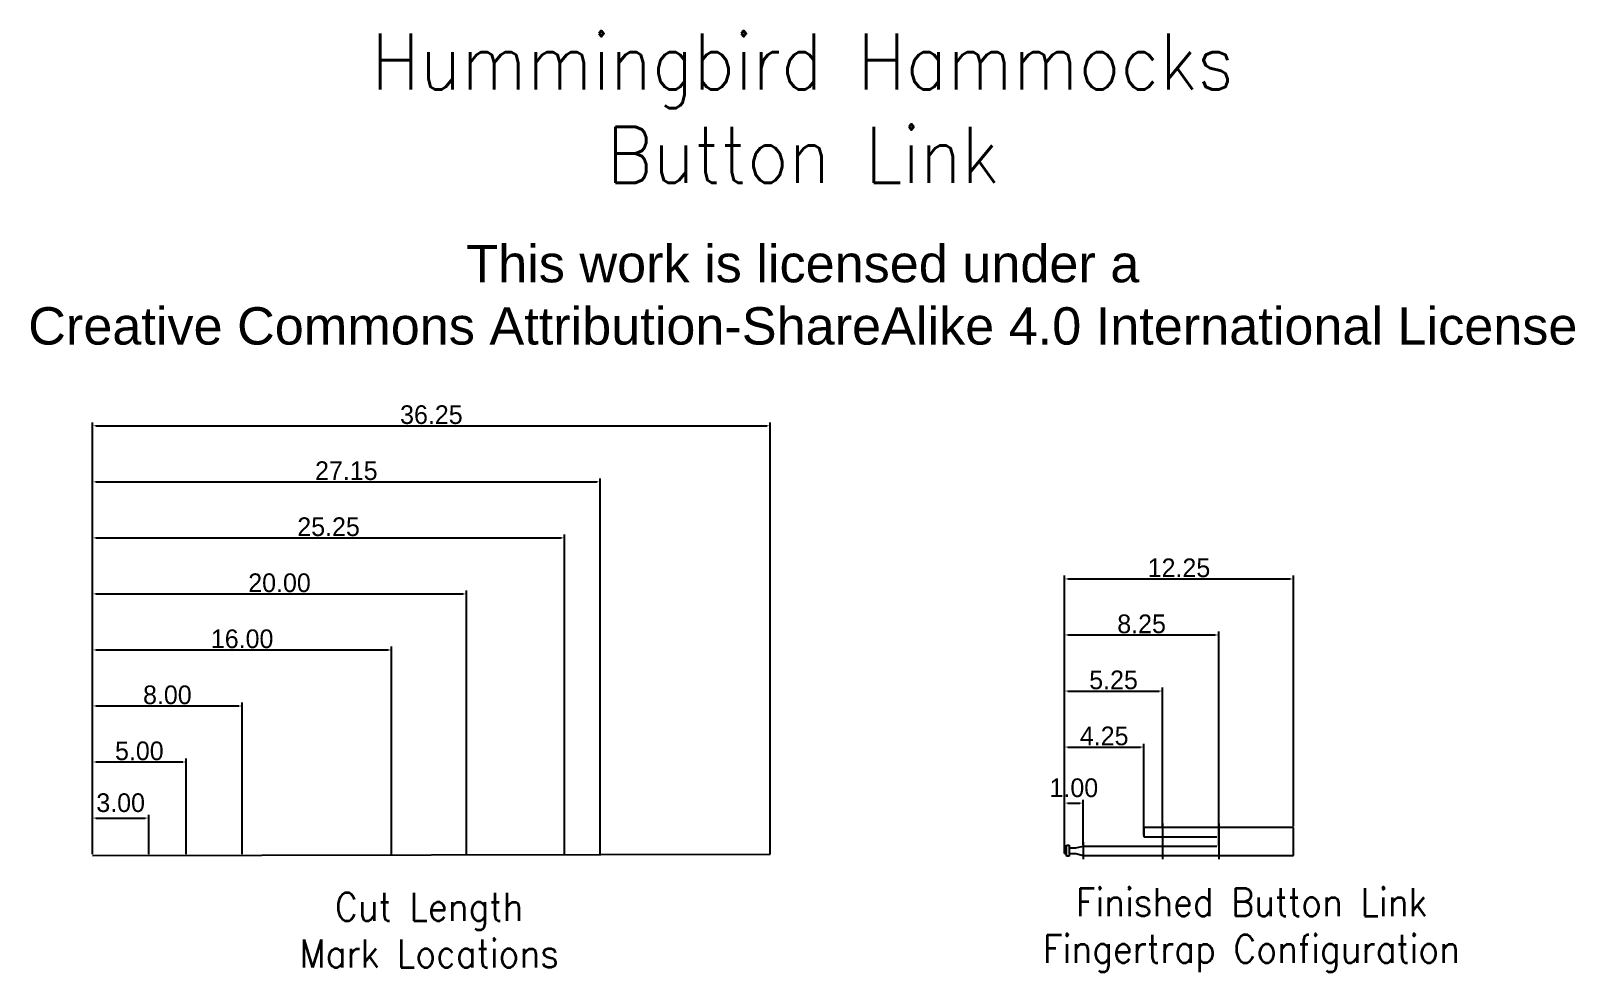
# Model space of a CAD drawing. Extents: x 8.7 to 91.3, y 23.7 to 74.1.
import ezdxf

# ---------------------------------------------------------------- set-up
doc = ezdxf.new("R2010")
doc.units = 0
doc.layers.get('0').update_dxf_attribs({"true_color": 0xffffff})
doc.layers.get('Defpoints').update_dxf_attribs({"true_color": 0xffffff})
for name, color, linetype, true_color in [('Dimensions', 4, 'Continuous', 0x00ffff), ('Finished Extension', 7, 'Continuous', 0xffffff), ('Spectra Cut Length', 1, 'Continuous', 0xff0000)]:
    doc.layers.add(name, color=color, linetype=linetype, true_color=true_color)
doc.styles.add('QCADDimTextStyle', font='txt')
doc.styles.add('textstyle11', font='Standard')
doc.styles.add('textstyle12', font='Standard')
doc.styles.add('textstyle13', font='Standard')
doc.styles.add('textstyle14', font='Standard')
doc.dimstyles.new('QCADDimStyle', dxfattribs={"dimtxt": 1, "dimasz": 0.18, "dimexe": 0.18, "dimexo": 0.0625, "dimgap": 0.09, "dimtad": 1, "dimtoh": 1, "dimdec": 4, "dimzin": 0, "dimdsep": 46, "dimtxsty": 'QCADDimTextStyle', "dimcen": 0.09, "dimadec": 0, "dimazin": 0, "dimtfac": 1, "dimtdec": 4, "dimtofl": 0, "dimtmove": 0, "dimatfit": 3, "dimfxl": 1, "dimtolj": 1, "dimtzin": 0, "dimarcsym": 0})

# ---------------------------------------------------------------- blocks, each defined once
blk = doc.blocks.new('*D1')
at = {"layer": 'Defpoints', "color": 0}
for p in [(15, 32), (12, 30), (15, 30)]:
    blk.add_point(p, dxfattribs=at)
at = {"layer": 'Dimensions', "color": 0, "lineweight": -2}
for p, q in [((12, 30.0625), (12, 32.18)), ((12.18, 32), (14.82, 32)), ((15, 30.0625), (15, 32.18))]:
    blk.add_line(p, q, dxfattribs=at)
at = {"layer": 'Dimensions', "color": 0}
for points in [[(12.18, 32.03), (12.18, 31.97), (12, 32)], [(14.82, 31.97), (14.82, 32.03), (15, 32)]]:
    blk.add_solid(points, dxfattribs=at)
at = {"layer": 'Dimensions', "color": 0, "insert": (13.5, 32.815), "char_height": 1, "attachment_point": 5, "style": 'QCADDimTextStyle'}
blk.add_mtext('\\A1;3.00', dxfattribs=at)
blk = doc.blocks.new('*D2')
at = {"layer": 'Defpoints', "color": 0}
for p in [(20, 38), (12, 30), (20, 30)]:
    blk.add_point(p, dxfattribs=at)
at = {"layer": 'Dimensions', "color": 0, "lineweight": -2}
for p, q in [((12, 30.0625), (12, 38.18)), ((20, 30.0625), (20, 38.18)), ((12.18, 38), (19.82, 38))]:
    blk.add_line(p, q, dxfattribs=at)
at = {"layer": 'Dimensions', "color": 0}
for points in [[(12.18, 38.03), (12.18, 37.97), (12, 38)], [(19.82, 37.97), (19.82, 38.03), (20, 38)]]:
    blk.add_solid(points, dxfattribs=at)
at = {"layer": 'Dimensions', "color": 0, "insert": (16, 38.59), "char_height": 1, "attachment_point": 5, "style": 'QCADDimTextStyle'}
blk.add_mtext('\\A1;8.00', dxfattribs=at)
blk = doc.blocks.new('*D3')
at = {"layer": 'Defpoints', "color": 0}
for p in [(28, 41), (12, 30), (28, 30)]:
    blk.add_point(p, dxfattribs=at)
at = {"layer": 'Dimensions', "color": 0, "lineweight": -2}
for p, q in [((12, 30.0625), (12, 41.18)), ((12.18, 41), (27.82, 41)), ((28, 30.0625), (28, 41.18))]:
    blk.add_line(p, q, dxfattribs=at)
at = {"layer": 'Dimensions', "color": 0}
for points in [[(12.18, 41.03), (12.18, 40.97), (12, 41)], [(27.82, 40.97), (27.82, 41.03), (28, 41)]]:
    blk.add_solid(points, dxfattribs=at)
at = {"layer": 'Dimensions', "color": 0, "insert": (20, 41.59), "char_height": 1, "attachment_point": 5, "style": 'QCADDimTextStyle'}
blk.add_mtext('\\A1;16.00', dxfattribs=at)
blk = doc.blocks.new('*D4')
at = {"layer": 'Defpoints', "color": 0}
for p in [(32, 44), (12, 30.0625), (32, 30)]:
    blk.add_point(p, dxfattribs=at)
at = {"layer": 'Dimensions', "color": 0, "lineweight": -2}
for p, q in [((12, 30.125), (12, 44.18)), ((12.18, 44), (31.82, 44)), ((32, 30.0625), (32, 44.18))]:
    blk.add_line(p, q, dxfattribs=at)
at = {"layer": 'Dimensions', "color": 0}
for points in [[(12.18, 44.03), (12.18, 43.97), (12, 44)], [(31.82, 43.97), (31.82, 44.03), (32, 44)]]:
    blk.add_solid(points, dxfattribs=at)
at = {"layer": 'Dimensions', "color": 0, "insert": (22, 44.59), "char_height": 1, "attachment_point": 5, "style": 'QCADDimTextStyle'}
blk.add_mtext('\\A1;20.00', dxfattribs=at)
blk = doc.blocks.new('*D5')
at = {"layer": 'Defpoints', "color": 0}
for p in [(48.25, 53), (12, 30), (48.25, 30)]:
    blk.add_point(p, dxfattribs=at)
at = {"layer": 'Dimensions', "color": 0, "lineweight": -2}
for p, q in [((12, 30.0625), (12, 53.18)), ((12.18, 53), (48.07, 53)), ((48.25, 30.0625), (48.25, 53.18))]:
    blk.add_line(p, q, dxfattribs=at)
at = {"layer": 'Dimensions', "color": 0}
for points in [[(12.18, 53.03), (12.18, 52.97), (12, 53)], [(48.07, 52.97), (48.07, 53.03), (48.25, 53)]]:
    blk.add_solid(points, dxfattribs=at)
at = {"layer": 'Dimensions', "color": 0, "insert": (30.125, 53.59), "char_height": 1, "attachment_point": 5, "style": 'QCADDimTextStyle'}
blk.add_mtext('\\A1;36.25', dxfattribs=at)
blk = doc.blocks.new('*D6')
at = {"layer": 'Defpoints', "color": 0}
for p in [(39.15, 50), (12, 30), (39.15, 30)]:
    blk.add_point(p, dxfattribs=at)
at = {"layer": 'Dimensions', "color": 0, "lineweight": -2}
for p, q in [((12, 30.0625), (12, 50.18)), ((12.18, 50), (38.97, 50)), ((39.15, 30.0625), (39.15, 50.18))]:
    blk.add_line(p, q, dxfattribs=at)
at = {"layer": 'Dimensions', "color": 0}
for points in [[(12.18, 50.03), (12.18, 49.97), (12, 50)], [(38.97, 49.97), (38.97, 50.03), (39.15, 50)]]:
    blk.add_solid(points, dxfattribs=at)
at = {"layer": 'Dimensions', "color": 0, "insert": (25.575, 50.59), "char_height": 1, "attachment_point": 5, "style": 'QCADDimTextStyle'}
blk.add_mtext('\\A1;27.15', dxfattribs=at)
blk = doc.blocks.new('*D7')
at = {"layer": 'Defpoints', "color": 0}
for p in [(37.25, 47), (12, 30.125), (37.25, 30)]:
    blk.add_point(p, dxfattribs=at)
at = {"layer": 'Dimensions', "color": 0, "lineweight": -2}
for p, q in [((12, 30.1875), (12, 47.18)), ((37.25, 30.0625), (37.25, 47.18)), ((12.18, 47), (37.07, 47))]:
    blk.add_line(p, q, dxfattribs=at)
at = {"layer": 'Dimensions', "color": 0}
for points in [[(12.18, 47.03), (12.18, 46.97), (12, 47)], [(37.07, 46.97), (37.07, 47.03), (37.25, 47)]]:
    blk.add_solid(points, dxfattribs=at)
at = {"layer": 'Dimensions', "color": 0, "insert": (24.625, 47.59), "char_height": 1, "attachment_point": 5, "style": 'QCADDimTextStyle'}
blk.add_mtext('\\A1;25.25', dxfattribs=at)
blk = doc.blocks.new('*D8')
at = {"layer": 'Defpoints', "color": 0}
for p in [(17, 35), (12, 30), (17, 30)]:
    blk.add_point(p, dxfattribs=at)
at = {"layer": 'Dimensions', "color": 0, "lineweight": -2}
for p, q in [((12, 30.0625), (12, 35.18)), ((12.18, 35), (16.82, 35)), ((17, 30.0625), (17, 35.18))]:
    blk.add_line(p, q, dxfattribs=at)
at = {"layer": 'Dimensions', "color": 0}
for points in [[(12.18, 35.03), (12.18, 34.97), (12, 35)], [(16.82, 34.97), (16.82, 35.03), (17, 35)]]:
    blk.add_solid(points, dxfattribs=at)
at = {"layer": 'Dimensions', "color": 0, "insert": (14.5, 35.59), "char_height": 1, "attachment_point": 5, "style": 'QCADDimTextStyle'}
blk.add_mtext('\\A1;5.00', dxfattribs=at)
blk = doc.blocks.new('*D9')
at = {"layer": 'Defpoints', "color": 0}
for p in [(65, 32.8), (64, 30.1), (65, 30.5)]:
    blk.add_point(p, dxfattribs=at)
at = {"layer": 'Dimensions', "color": 0, "lineweight": -2}
for p, q in [((64, 30.1625), (64, 32.98)), ((64.18, 32.8), (64.82, 32.8)), ((65, 30.5625), (65, 32.98))]:
    blk.add_line(p, q, dxfattribs=at)
at = {"layer": 'Dimensions', "color": 0}
for points in [[(64.18, 32.83), (64.18, 32.77), (64, 32.8)], [(64.82, 32.77), (64.82, 32.83), (65, 32.8)]]:
    blk.add_solid(points, dxfattribs=at)
at = {"layer": 'Dimensions', "color": 0, "insert": (64.5, 33.615), "char_height": 1, "attachment_point": 5, "style": 'QCADDimTextStyle'}
blk.add_mtext('\\A1;1.00', dxfattribs=at)
blk = doc.blocks.new('*D10')
at = {"layer": 'Defpoints', "color": 0}
for p in [(68.25, 35.8), (68.25, 31), (64, 30.1)]:
    blk.add_point(p, dxfattribs=at)
at = {"layer": 'Dimensions', "color": 0, "lineweight": -2}
for p, q in [((64, 30.1625), (64, 35.98)), ((64.18, 35.8), (68.07, 35.8)), ((68.25, 31.0625), (68.25, 35.98))]:
    blk.add_line(p, q, dxfattribs=at)
at = {"layer": 'Dimensions', "color": 0}
for points in [[(64.18, 35.83), (64.18, 35.77), (64, 35.8)], [(68.07, 35.77), (68.07, 35.83), (68.25, 35.8)]]:
    blk.add_solid(points, dxfattribs=at)
at = {"layer": 'Dimensions', "color": 0, "insert": (66.125, 36.39), "char_height": 1, "attachment_point": 5, "style": 'QCADDimTextStyle'}
blk.add_mtext('\\A1;4.25', dxfattribs=at)
blk = doc.blocks.new('*D11')
at = {"layer": 'Defpoints', "color": 0}
for p in [(69.25, 38.8), (69.25, 31.5), (64, 30.1625)]:
    blk.add_point(p, dxfattribs=at)
at = {"layer": 'Dimensions', "color": 0, "lineweight": -2}
for p, q in [((64, 30.225), (64, 38.98)), ((69.25, 31.5625), (69.25, 38.98)), ((64.18, 38.8), (69.07, 38.8))]:
    blk.add_line(p, q, dxfattribs=at)
at = {"layer": 'Dimensions', "color": 0}
for points in [[(64.18, 38.83), (64.18, 38.77), (64, 38.8)], [(69.07, 38.77), (69.07, 38.83), (69.25, 38.8)]]:
    blk.add_solid(points, dxfattribs=at)
at = {"layer": 'Dimensions', "color": 0, "insert": (66.625, 39.39), "char_height": 1, "attachment_point": 5, "style": 'QCADDimTextStyle'}
blk.add_mtext('\\A1;5.25', dxfattribs=at)
blk = doc.blocks.new('*D12')
at = {"layer": 'Defpoints', "color": 0}
for p in [(72.25, 41.8), (72.25, 31.5), (64, 30.1)]:
    blk.add_point(p, dxfattribs=at)
at = {"layer": 'Dimensions', "color": 0, "lineweight": -2}
for p, q in [((64, 30.1625), (64, 41.98)), ((64.18, 41.8), (72.07, 41.8)), ((72.25, 31.5625), (72.25, 41.98))]:
    blk.add_line(p, q, dxfattribs=at)
at = {"layer": 'Dimensions', "color": 0}
for points in [[(64.18, 41.83), (64.18, 41.77), (64, 41.8)], [(72.07, 41.77), (72.07, 41.83), (72.25, 41.8)]]:
    blk.add_solid(points, dxfattribs=at)
at = {"layer": 'Dimensions', "color": 0, "insert": (68.125, 42.39), "char_height": 1, "attachment_point": 5, "style": 'QCADDimTextStyle'}
blk.add_mtext('\\A1;8.25', dxfattribs=at)
blk = doc.blocks.new('*D13')
at = {"layer": 'Defpoints', "color": 0}
for p in [(76.25, 44.8), (76.25, 31.5), (64, 30.1)]:
    blk.add_point(p, dxfattribs=at)
at = {"layer": 'Dimensions', "color": 0, "lineweight": -2}
for p, q in [((64, 30.1625), (64, 44.98)), ((64.18, 44.8), (76.07, 44.8)), ((76.25, 31.5625), (76.25, 44.98))]:
    blk.add_line(p, q, dxfattribs=at)
at = {"layer": 'Dimensions', "color": 0}
for points in [[(64.18, 44.83), (64.18, 44.77), (64, 44.8)], [(76.07, 44.77), (76.07, 44.83), (76.25, 44.8)]]:
    blk.add_solid(points, dxfattribs=at)
at = {"layer": 'Dimensions', "color": 0, "insert": (70.125, 45.39), "char_height": 1, "attachment_point": 5, "style": 'QCADDimTextStyle'}
blk.add_mtext('\\A1;12.25', dxfattribs=at)

msp = doc.modelspace()

# ---------------------------------------------------------------- linework, layer by layer
for p, q in [((76.25, 31.5), (72.25, 31.5)), ((76.25, 30), (76.25, 31.5)), ((65, 30), (76.25, 30))]:
    msp.add_line(p, q)
at = {"layer": 'Finished Extension'}
for p, q in [((72.25, 31.5), (68.25, 31.5)), ((68.25, 31.5), (68.25, 31)), ((69.25, 31.7), (69.25, 29.8)), ((72.25, 31.7), (72.25, 29.8)), ((72.25, 30.5), (72.25, 31.5)), ((65, 30.7), (65, 29.8)), ((68.25, 31), (72.15, 31)), ((64, 30.1), (64, 30.4)), ((64, 30.4), (64.1, 30.4)), ((64, 30.1), (64.1, 30.1)), ((64.1, 30.55), (64.25, 30.55)), ((64.1, 29.95), (64.1, 30.55)), ((64.25, 29.95), (64.1, 29.95)), ((64.25, 30.55), (64.25, 29.95)), ((64.25, 30.4), (64.6, 30.4)), ((64.25, 30.1), (64.6, 30.1)), ((64.6, 30.4), (65, 30.5)), ((64.6, 30.1), (65, 30)), ((65, 30.5), (72.15, 30.5))]:
    msp.add_line(p, q, dxfattribs=at)
at = {"layer": 'Spectra Cut Length', "color": 7, "true_color": 0xffffff}
msp.add_line((12, 30), (48.25, 30.062), dxfattribs=at)

# ---------------------------------------------------------------- texts
at = {"attachment_point": 5}
for s, insert, char_height, style in [('\\H3;Hummingbird Hammocks\\PButton Link', (50, 70), 0.06843, 'textstyle11'), ('\\fHelvetica Neue,Helvetica,Arial,sans-serif|b0|i0|c0|p0;\\c3618615;\\H1.99926;This work is licensed under a \\P\\c13730329;Creative Commons Attribution-ShareAlike 4.0 International License', (50, 60), 0.068434, 'textstyle12'), ('\\H1.5;Finished Button Link\\PFingertrap Configuration', (74, 26), 0.06843, 'textstyle13'), ('\\H1.5;Cut Length\\PMark Locations', (30, 26), 0.06843, 'textstyle14')]:
    msp.add_mtext(s, dxfattribs=dict(at, insert=insert, char_height=char_height, style=style))

# ---------------------------------------------------------------- dimensions: what is measured, and where the dimension line sits
at = {"layer": 'Dimensions'}
for base, p1, p2, picture, middle in [((48.25, 53), (12, 30), (48.25, 30), '*D5', (30.125, 53.59)), ((39.15, 50), (12, 30), (39.15, 30), '*D6', (25.575, 50.59)), ((37.25, 47), (12, 30.125), (37.25, 30), '*D7', (24.625, 47.59)), ((76.25, 44.8), (64, 30.1), (76.25, 31.5), '*D13', (70.125, 45.39)), ((32, 44), (12, 30.062), (32, 30), '*D4', (22, 44.59)), ((72.25, 41.8), (64, 30.1), (72.25, 31.5), '*D12', (68.125, 42.39)), ((28, 41), (12, 30), (28, 30), '*D3', (20, 41.59)), ((69.25, 38.8), (64, 30.163), (69.25, 31.5), '*D11', (66.625, 39.39)), ((20, 38), (12, 30), (20, 30), '*D2', (16, 38.59)), ((68.25, 35.8), (64, 30.1), (68.25, 31), '*D10', (66.125, 36.39)), ((17, 35), (12, 30), (17, 30), '*D8', (14.5, 35.59)), ((65, 32.8), (64, 30.1), (65, 30.5), '*D9', (64.5, 33.615)), ((15, 32), (12, 30), (15, 30), '*D1', (13.5, 32.815))]:
    dim = msp.add_linear_dim(base=base, p1=p1, p2=p2, dimstyle='QCADDimStyle', override={"dimtxt": 1, "dimdec": 2, "dimclrd": 0, "dimclre": 0, "dimclrt": 0, "dimtmove": 2}, dxfattribs=at)
    dim.commit()
    dim.dimension.update_dxf_attribs({"geometry": picture, "text_midpoint": middle})

doc.saveas('drawing.dxf')
